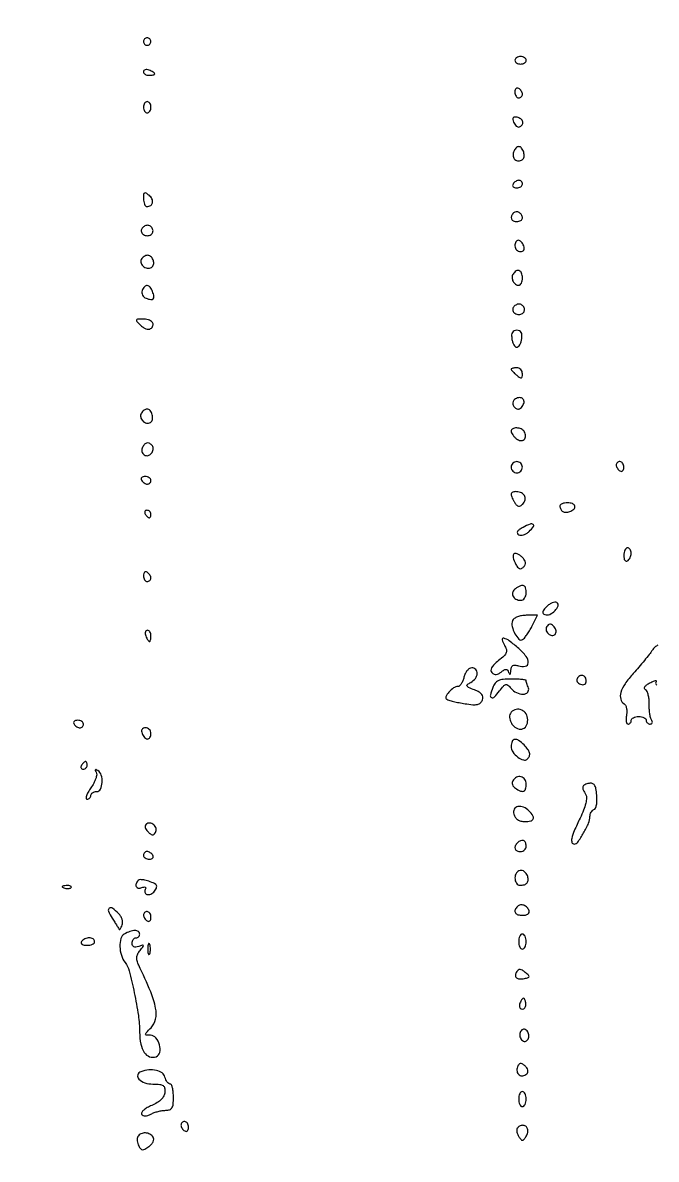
# Model space of a CAD drawing. Extents: x 0 to 4160, y 0 to 3120.
# Drawn here: x 2956.8 to 3125.7, y 764.9 to 1068 of the extents above; entities that cross this region are included whole.
import ezdxf

# ---------------------------------------------------------------- set-up
doc = ezdxf.new("R2010")
doc.units = 0

msp = doc.modelspace()

# ---------------------------------------------------------------- linework, layer by layer
for points in [[(4159.499279, 606.274193, 0.000001), (4159.667734, 974.478125, 0.000057)], [(757.647081, 3119.740147, 0.000002), (520.492565, 3119.487217, 0.4139)], [(1964.75, 0.149832, 0.000016), (2717.930904, 0.232101, 0.000028), (3351.473438, 0.357111)], [(4159.806661, 1380.08378, 0.000034), (4159.883999, 1862.25)], [(3126.122703, 902.084737, 0.062615), (3125.322067, 901.496351, 0.051198), (3124.629168, 900.689655, -0.015308), (3123.808206, 899.582316, -0.004776), (3122.510518, 897.971421, -0.004768), (3121.025849, 896.19877, -0.005247), (3119.553698, 894.510929, 0.029505), (3117.339049, 891.708358, 0.078635), (3116.227241, 889.423153, 0.13706), (3116.186349, 887.678817, 0.194456), (3117.09417, 886.4418, -0.143851), (3117.480872, 886.010976, -0.06005), (3117.733125, 885.264267, -0.052608), (3117.826073, 884.344427, -0.04615), (3117.732842, 883.382783, 0.033315), (3117.620619, 882.469605, 0.056152), (3117.664161, 881.699942, 0.080728), (3117.843121, 881.177138, 0.276727), (3118.138672, 881, 0.11535), (3118.467222, 881.076819, 0.100434), (3118.746985, 881.29375, 0.093418), (3118.934754, 881.618122, 0.084813), (3119, 882, -0.191087), (3119.151477, 882.381882, -0.088204), (3119.5875, 882.70625, -0.068025), (3120.234582, 882.926307, -0.048028), (3121, 883, -0.048028), (3121.765418, 882.926307, -0.068025), (3122.4125, 882.70625, -0.088204), (3122.848523, 882.381882, -0.191087), (3123, 882, 0.105053), (3123.081062, 881.618444, 0.099167), (3123.311086, 881.29375, 0.09642), (3123.654762, 881.076123, 0.093332), (3124.059017, 881, 0.131097), (3124.404429, 881.092149, 0.189981), (3124.599237, 881.336083, 0.144391), (3124.603534, 881.70624, 0.069708), (3124.410934, 882.144111, -0.079827), (3124.143575, 882.786738, -0.022375), (3123.937305, 883.858122, -0.021964), (3123.809985, 885.107743, -0.021513), (3123.791526, 886.372418, 0.032754), (3123.745945, 887.601746, 0.038751), (3123.537762, 888.745742, 0.042506), (3123.212724, 889.657549, 0.148535), (3122.804509, 890.12082, -0.209715), (3122.554171, 890.483783, -0.190587), (3122.638896, 890.933258, -0.095038), (3123.125332, 891.452825, -0.034368), (3123.985578, 891.992281, -0.014694), (3124.959224, 892.477115, -0.091386), (3125.497187, 892.614686, -0.432453), (3125.662998, 892.460761, -0.140871), (3125.56166, 892.099768, 0.449607), (3125.775236, 891.387908, 0.08828)]]:
    msp.add_lwpolyline(points, format="xyb")
for points in [[(2989, 1063, 0.099038), (2989.076342, 1062.618362, 0.097945), (2989.29375, 1062.29375, 0.097945), (2989.618362, 1062.076342, 0.099038), (2990, 1062, 0.099038), (2990.381638, 1062.076342, 0.097945), (2990.70625, 1062.29375, 0.097945), (2990.923658, 1062.618362, 0.099038), (2991, 1063, 0.099038), (2990.923658, 1063.381638, 0.097945), (2990.70625, 1063.70625, 0.097945), (2990.381638, 1063.923658, 0.099038), (2990, 1064, 0.099038), (2989.618362, 1063.923658, 0.097945), (2989.29375, 1063.70625, 0.097945), (2989.076342, 1063.381638, 0.099038)], [(3088, 1058, 0.148195), (3088.115568, 1057.618646, 0.098894), (3088.440625, 1057.29375, 0.082425), (3088.926543, 1057.074694, 0.064853), (3089.5, 1057, 0.064853), (3090.073457, 1057.074694, 0.082425), (3090.559375, 1057.29375, 0.098894), (3090.884432, 1057.618646, 0.148195), (3091, 1058, 0.148195), (3090.884432, 1058.381354, 0.098894), (3090.559375, 1058.70625, 0.082425), (3090.073457, 1058.925306, 0.064853), (3089.5, 1059, 0.064853), (3088.926543, 1058.925306, 0.082425), (3088.440625, 1058.70625, 0.098894), (3088.115568, 1058.381354, 0.148195)], [(2989, 1054.968615, 0.152681), (2989.115494, 1054.599211, 0.098158), (2989.440625, 1054.284531, 0.08088), (2989.926468, 1054.07223, 0.062722), (2990.5, 1054, 0.024748), (2991.074824, 1054.028469, 0.039339), (2991.559375, 1054.115447, 0.046727), (2991.903916, 1054.241071, 0.289661), (2992, 1054.393011, 0.222225), (2991.912889, 1054.579329, 0.030693), (2991.559375, 1054.839659, 0.030395), (2991.074558, 1055.112506, 0.02136), (2990.5, 1055.361626, 0.055937), (2989.925634, 1055.511135, 0.100118), (2989.440625, 1055.483616, 0.147206), (2989.122486, 1055.289193, 0.184534)], [(3088, 1049.559017, 0.062283), (3088.074545, 1048.962904, 0.080552), (3088.29375, 1048.457961, 0.097988), (3088.618621, 1048.120018, 0.153634), (3089, 1048, 0.092995), (3089.381732, 1048.071618, 0.096318), (3089.70625, 1048.276414, 0.099231), (3089.923444, 1048.581949, 0.105429), (3090, 1048.940983, 0.089642), (3089.926698, 1049.346558, 0.053229), (3089.70625, 1049.7871, 0.051032), (3089.382515, 1050.193797, 0.06081), (3089, 1050.5, 0.139169), (3088.620352, 1050.607943, 0.191142), (3088.29375, 1050.478525, 0.138808), (3088.073267, 1050.110654, 0.066118)], [(2989, 1045.5, 0.064853), (2989.074694, 1044.926543, 0.082425), (2989.29375, 1044.440625, 0.098894), (2989.618646, 1044.115568, 0.148195), (2990, 1044, 0.148195), (2990.381354, 1044.115568, 0.098894), (2990.70625, 1044.440625, 0.082425), (2990.925306, 1044.926543, 0.064853), (2991, 1045.5, 0.064853), (2990.925306, 1046.073457, 0.082425), (2990.70625, 1046.559375, 0.098894), (2990.381354, 1046.884432, 0.148195), (2990, 1047, 0.148195), (2989.618646, 1046.884432, 0.098894), (2989.29375, 1046.559375, 0.082425), (2989.074694, 1046.073457, 0.064853)], [(3087.626714, 1041.530385, 0.055764), (3087.93439, 1040.936235, 0.07296), (3088.343966, 1040.483049, 0.090133), (3088.787707, 1040.234569, 0.16457), (3089.198207, 1040.232736, 0.160765), (3089.931061, 1040.779007, 0.216905), (3090.0806, 1041.581414, 0.172162), (3089.561494, 1042.366996, 0.110591), (3088.556328, 1042.822649, 0.063478), (3087.893064, 1042.874843, 0.228595), (3087.53038, 1042.677779, 0.200672), (3087.430496, 1042.246378, 0.049503)], [(3087.650663, 1033.532025, 0.131747), (3087.534983, 1032.428248, 0.17276), (3088.017139, 1031.545048, 0.180473), (3088.929148, 1031.189375, 0.143043), (3089.956326, 1031.473008, 0.230484), (3090.437049, 1032.232722, 0.09425), (3090.340836, 1033.482475, 0.094942), (3089.793884, 1034.603013, 0.236092), (3089, 1035, 0.149852), (3088.658238, 1034.895219, 0.058191), (3088.279398, 1034.568782, 0.050787), (3087.924315, 1034.093682, 0.04351)], [(3087.5, 1025, 0.139169), (3087.392057, 1024.620352, 0.191142), (3087.521475, 1024.29375, 0.138808), (3087.889346, 1024.073267, 0.066118), (3088.440983, 1024, 0.062283), (3089.037096, 1024.074545, 0.080552), (3089.542039, 1024.29375, 0.097988), (3089.879982, 1024.618621, 0.153634), (3090, 1025, 0.092995), (3089.928382, 1025.381732, 0.096318), (3089.723586, 1025.70625, 0.099231), (3089.418051, 1025.923444, 0.105429), (3089.059017, 1026, 0.089642), (3088.653442, 1025.926698, 0.053229), (3088.2129, 1025.70625, 0.051032), (3087.806203, 1025.382515, 0.06081)], [(2989, 1021.122445, 0.042401), (2989.069031, 1020.30988, 0.062031), (2989.276414, 1019.623468, 0.081462), (2989.581176, 1019.158174, 0.210101), (2989.940983, 1019, 0.143695), (2990.929427, 1019.290058, 0.207864), (2991.429032, 1020.036181, 0.168579), (2991.272359, 1021.046303, 0.097855), (2990.48899, 1022.009138, 0.028529), (2989.680821, 1022.605448, 0.286403), (2989.279829, 1022.613777, 0.241254), (2989.04875, 1022.245391, 0.021696)], [(3087.63948, 1017.306147, 0.094876), (3087.086489, 1016.491235, 0.1934), (3087.067517, 1015.730754, 0.202875), (3087.575357, 1015.193711, 0.103624), (3088.5, 1015, 0.06085), (3089.073598, 1015.070066, 0.079459), (3089.559375, 1015.276414, 0.097386), (3089.8846, 1015.582093, 0.156819), (3090, 1015.940983, 0.139398), (3089.764316, 1016.769921, 0.123736), (3089.119339, 1017.396031, 0.139481), (3088.316568, 1017.598585, 0.191124)], [(2988.542705, 1013.069098, 0.221146), (2988.444975, 1012.246757, 0.174599), (2989.002687, 1011.53216, 0.137965), (2990.013092, 1011.232649, 0.142848), (2991.016312, 1011.510081, 0.189436), (2991.503635, 1012.160814, 0.165456), (2991.45272, 1013.014234, 0.147302), (2990.873321, 1013.730681, 0.150691), (2990, 1014, 0.08914), (2989.620145, 1013.931737, 0.053258), (2989.208109, 1013.726548, 0.051122), (2988.828194, 1013.425183, 0.061191)], [(3088, 1008.5, 0.096899), (3088.112001, 1007.927495, 0.097416), (3088.431406, 1007.440625, 0.098432), (3088.908181, 1007.114629, 0.10122), (3089.468615, 1007, 0.094119), (3090.027855, 1007.106211, 0.166113), (3090.382077, 1007.407358, 0.151899), (3090.496694, 1007.885039, 0.075244), (3090.361626, 1008.5, 0.048303), (3090.075237, 1009.073796, 0.053891), (3089.692784, 1009.559375, 0.061199), (3089.276919, 1009.891374, 0.13875), (3088.893011, 1010, 0.164455), (3088.552359, 1009.884842, 0.095748), (3088.262322, 1009.559375, 0.076852), (3088.066322, 1009.073715, 0.057609)], [(2988.430902, 1004.888197, 0.242435), (2988.352807, 1003.887512, 0.148231), (2989.125943, 1002.954807, 0.136073), (2990.341245, 1002.560325, 0.210212), (2991.354508, 1002.954508, 0.179592), (2991.740171, 1003.795421, 0.123902), (2991.559128, 1004.837974, 0.121276), (2990.900624, 1005.686693, 0.168972), (2990, 1006, 0.102698), (2989.612255, 1005.91951, 0.051819), (2989.175266, 1005.673408, 0.048363), (2988.759144, 1005.313489, 0.051914)], [(3087.5, 1001, 0.144187), (3087.245197, 1000.069103, 0.115518), (3087.502676, 999.057547, 0.118376), (3088.174754, 998.283364, 0.156311), (3089.059017, 998, 0.200667), (3089.418575, 998.150357, 0.084925), (3089.723586, 998.5875, 0.064972), (3089.93082, 999.23444, 0.045091), (3090, 1000, 0.086441), (3089.77983, 1001.264012, 0.21455), (3089.141919, 1001.925046, 0.248207), (3088.303763, 1001.835804, 0.106542)], [(2988.670131, 996.582759, 0.110706), (2988.583854, 995.995587, 0.099985), (2988.75016, 995.403732, 0.094822), (2989.144303, 994.898304, 0.088479), (2989.70627, 994.55922, 0.042953), (2990.979597, 994.192304, 0.256674), (2991.61477, 994.394227, 0.246344), (2991.801206, 995.048916, 0.040213), (2991.41655, 996.356872, 0.06778), (2990.779701, 997.517752, 0.216181), (2990.025565, 997.93748, 0.244074), (2989.282736, 997.626281, 0.082405)], [(3087.542705, 992.069098, 0.221146), (3087.444975, 991.246757, 0.174599), (3088.002687, 990.53216, 0.137965), (3089.013092, 990.232649, 0.142848), (3090.016312, 990.510081, 0.189436), (3090.503635, 991.160814, 0.165456), (3090.45272, 992.014234, 0.147302), (3089.873321, 992.730681, 0.150691), (3089, 993, 0.08914), (3088.620145, 992.931737, 0.053258), (3088.208109, 992.726548, 0.051122), (3087.828194, 992.425183, 0.061191)], [(2988.189753, 987.381676, 0.052475), (2988.891317, 986.813717, 0.061861), (2989.659425, 986.440664, 0.072392), (2990.375104, 986.307453, 0.149363), (2990.920351, 986.450774, 0.178982), (2991.543075, 987.248181, 0.260505), (2991.369074, 988.102665, 0.145937), (2990.321351, 988.774814, 0.070258), (2988.726697, 989, 0.013635), (2987.435454, 988.964781, 0.308213), (2987.154376, 988.75, 0.271446), (2987.232364, 988.38367, 0.011381)], [(3087.180449, 983.75, 0.041303), (3087.376325, 982.888787, 0.056112), (3087.699882, 982.160938, 0.069458), (3088.093637, 981.663014, 0.193098), (3088.5, 981.5, 0.193098), (3088.906363, 981.663014, 0.069458), (3089.300118, 982.160938, 0.056112), (3089.623675, 982.888787, 0.041303), (3089.819551, 983.75, 0.04615), (3089.86913, 984.764243, 0.12236), (3089.665163, 985.455563, 0.161672), (3089.207437, 985.856872, 0.100145), (3088.5, 986, 0.100145), (3087.792563, 985.856872, 0.161672), (3087.334837, 985.455563, 0.12236), (3087.13087, 984.764243, 0.04615)], [(3087, 975.622445, 0.172217), (3087.074552, 975.412416, 0.016008), (3087.440625, 974.99011, 0.019119), (3087.925446, 974.504355, 0.013852), (3088.5, 974, 0.020633), (3089.310961, 973.381629, 0.217533), (3089.71069, 973.308142, 0.304492), (3089.942264, 973.565314, 0.035496), (3090, 974.377555, 0.091307), (3089.885941, 974.996941, 0.095788), (3089.559375, 975.523407, 0.099536), (3089.072293, 975.875699, 0.107348), (3088.5, 976, 0.023761), (3087.92515, 975.972666, 0.037907), (3087.440625, 975.889093, 0.044235), (3087.09443, 975.768578, 0.294983)], [(3087.693853, 967.36052, 0.190733), (3087.407389, 966.698635, 0.131049), (3087.595256, 965.892979, 0.120555), (3088.179754, 965.239396, 0.151439), (3088.952028, 965, 0.145885), (3089.313166, 965.10766, 0.059321), (3089.71012, 965.440625, 0.051902), (3090.079685, 965.926131, 0.045158), (3090.361626, 966.5, 0.19505), (3090.344889, 967.387552, 0.216975), (3089.715436, 967.961551, 0.157515), (3088.675287, 967.961095, 0.118677)], [(2988.446149, 963.912868, 0.192303), (2988.263308, 962.870277, 0.142112), (2988.818716, 961.825712, 0.144105), (2989.839939, 961.249738, 0.197735), (2990.869194, 961.419157, 0.218223), (2991.398782, 962.214383, 0.102493), (2991.340125, 963.475747, 0.10433), (2990.787965, 964.594009, 0.229991), (2989.952028, 965, 0.105365), (2989.583848, 964.921543, 0.05139), (2989.165654, 964.680655, 0.047755), (2988.764991, 964.328731, 0.050307)], [(3087, 959.122445, 0.113581), (3087.0961, 958.70486, 0.037707), (3087.414473, 958.158689, 0.035275), (3087.871024, 957.58674, 0.033484), (3088.410972, 957.073886, 0.139938), (3089.49842, 956.59522, 0.223994), (3090.448463, 956.893409, 0.215554), (3090.846638, 957.831675, 0.133358), (3090.5, 959, 0.152872), (3089.695891, 959.696523, 0.094142), (3088.464417, 959.975399, 0.118104), (3087.407243, 959.760936, 0.291763)], [(2988.670131, 954.582759, 0.094478), (2988.565681, 954.002207, 0.096756), (2988.683806, 953.429195, 0.098942), (2989.005303, 952.952598, 0.103794), (2989.480384, 952.645901, 0.205674), (2990.450438, 952.684028, 0.138725), (2991.294448, 953.425274, 0.138533), (2991.625766, 954.499647, 0.205109), (2991.264432, 955.402234, 0.098304), (2990.526628, 955.895616, 0.176654), (2989.808087, 955.927067, 0.15457), (2989.16987, 955.478463, 0.071372)], [(3087, 949.5, 0.099038), (3087.114514, 948.927543, 0.097945), (3087.440625, 948.440625, 0.097945), (3087.927543, 948.114514, 0.099038), (3088.5, 948, 0.099038), (3089.072457, 948.114514, 0.097945), (3089.559375, 948.440625, 0.097945), (3089.885486, 948.927543, 0.099038), (3090, 949.5, 0.099038), (3089.885486, 950.072457, 0.097945), (3089.559375, 950.559375, 0.097945), (3089.072457, 950.885486, 0.099038), (3088.5, 951, 0.099038), (3087.927543, 950.885486, 0.097945), (3087.440625, 950.559375, 0.097945), (3087.114514, 950.072457, 0.099038)], [(3115, 950.059017, 0.089642), (3115.073302, 949.653442, 0.053229), (3115.29375, 949.2129, 0.051032), (3115.617485, 948.806203, 0.06081), (3116, 948.5, 0.139169), (3116.379648, 948.392057, 0.191142), (3116.70625, 948.521475, 0.138808), (3116.926733, 948.889346, 0.066118), (3117, 949.440983, 0.062283), (3116.925455, 950.037096, 0.080552), (3116.70625, 950.542039, 0.097988), (3116.381379, 950.879982, 0.153634), (3116, 951, 0.092995), (3115.618268, 950.928382, 0.096318), (3115.29375, 950.723586, 0.099231), (3115.076556, 950.418051, 0.105429)], [(2988.5, 946, 0.06081), (2988.806203, 945.617485, 0.051032), (2989.2129, 945.29375, 0.053229), (2989.653442, 945.073302, 0.089642), (2990.059017, 945, 0.105429), (2990.418051, 945.076556, 0.099231), (2990.723586, 945.29375, 0.096318), (2990.928382, 945.618268, 0.092995), (2991, 946, 0.153634), (2990.879982, 946.381379, 0.097988), (2990.542039, 946.70625, 0.080552), (2990.037096, 946.925455, 0.062283), (2989.440983, 947, 0.066118), (2988.889346, 946.926733, 0.138808), (2988.521475, 946.70625, 0.191142), (2988.392057, 946.379648, 0.139169)], [(3087.015313, 942.25, 0.075589), (3087.082107, 941.863905, 0.020456), (3087.303147, 941.282143, 0.020219), (3087.611579, 940.634473, 0.019728), (3087.973672, 940.008359, 0.047299), (3088.489735, 939.341083, 0.166155), (3088.962509, 939.089722, 0.180521), (3089.464524, 939.190353, 0.057656), (3090.071227, 939.671227, 0.071796), (3090.462104, 940.193973, 0.071784), (3090.689232, 940.805944, 0.077767), (3090.723638, 941.410595, 0.114292), (3090.553851, 941.912868, 0.145846), (3089.747092, 942.631329, 0.085944), (3088.491839, 942.973943, 0.111541), (3087.417014, 942.836509, 0.320843)], [(3100, 939.166667, 0.110173), (3100.198496, 938.276768, 0.153921), (3100.747118, 937.681173, 0.139064), (3101.58597, 937.471772, 0.083866), (3102.597766, 937.67589, 0.089945), (3103.698443, 938.344399, 0.281425), (3103.941332, 939.138258, 0.254562), (3103.341089, 939.782212, 0.08067), (3102, 940, 0.039769), (3101.23419, 939.938993, 0.059018), (3100.5875, 939.755208, 0.07762), (3100.147449, 939.48558, 0.219986)], [(2989.5, 937, 0.029505), (2989.768994, 936.617226, 0.035638), (2990.066025, 936.29375, 0.038439), (2990.34829, 936.065539, 0.151918), (2990.559017, 936, 0.210953), (2990.727648, 936.07446, 0.081139), (2990.870461, 936.29375, 0.061769), (2990.967655, 936.617151, 0.042167), (2991, 937, 0.105053), (2990.918938, 937.381556, 0.099167), (2990.688914, 937.70625, 0.09642), (2990.345238, 937.923877, 0.093332), (2989.940983, 938, 0.108972), (2989.586039, 937.921712, 0.182303), (2989.3746, 937.70625, 0.161196), (2989.343488, 937.3821, 0.082592)], [(3090.161544, 933.445925, 0.027953), (3089.17127, 932.857335, 0.111555), (3088.689723, 932.347063, 0.239099), (3088.660572, 931.898283, 0.154385), (3089.007505, 931.495362, 0.140262), (3089.579145, 931.334155, 0.074414), (3090.312389, 931.446768, 0.064542), (3091.088525, 931.802579, 0.056722), (3091.786438, 932.357866, 0.032426), (3092.952112, 933.685403, 0.433589), (3092.858027, 934.259258, 0.25117), (3092.067304, 934.336906, 0.021529)], [(3117, 925.940983, 0.047867), (3117.071541, 925.195401, 0.104212), (3117.29375, 924.66835, 0.181468), (3117.621877, 924.441401, 0.202618), (3118, 924.5, 0.08825), (3118.382836, 924.842344, 0.053305), (3118.70625, 925.359775, 0.051278), (3118.925833, 925.961978, 0.061875), (3119, 926.559017, 0.067639), (3118.925146, 927.109818, 0.08433), (3118.70625, 927.576711, 0.09965), (3118.38134, 927.888931, 0.142666), (3118, 928, 0.195654), (3117.618015, 927.844577, 0.086673), (3117.29375, 927.395164, 0.066561), (3117.073608, 926.729059, 0.0466)], [(3087.72566, 926.392327, 0.180188), (3087.547533, 926.002747, 0.056051), (3087.573488, 925.349113, 0.047853), (3087.77129, 924.565651, 0.037132), (3088.127824, 923.761158, 0.035732), (3088.68959, 922.87074, 0.140659), (3089.198078, 922.478501, 0.20583), (3089.718064, 922.493287, 0.087971), (3090.299784, 922.899784, 0.083216), (3090.733434, 923.508052, 0.152407), (3090.824074, 924.104497, 0.118543), (3090.559616, 924.752173, 0.040461), (3089.897619, 925.530952, 0.041286), (3089.268903, 926.063608, 0.060771), (3088.633981, 926.409606, 0.079891), (3088.088857, 926.53043, 0.214208)], [(2989, 920.559017, 0.062283), (2989.074545, 919.962904, 0.080552), (2989.29375, 919.457961, 0.097988), (2989.618621, 919.120018, 0.153634), (2990, 919, 0.092995), (2990.381732, 919.071618, 0.096318), (2990.70625, 919.276414, 0.099231), (2990.923444, 919.581949, 0.105429), (2991, 919.940983, 0.089642), (2990.926698, 920.346558, 0.053229), (2990.70625, 920.7871, 0.051032), (2990.382515, 921.193797, 0.06081), (2990, 921.5, 0.139169), (2989.620352, 921.607943, 0.191142), (2989.29375, 921.478525, 0.138808), (2989.073267, 921.110654, 0.066118)], [(3088.121885, 917.096491, 0.164496), (3087.410174, 916.216588, 0.199738), (3087.452516, 915.165021, 0.166413), (3088.268987, 914.313409, 0.119732), (3089.559017, 914, 0.137622), (3090.108519, 914.154167, 0.100183), (3090.576711, 914.5875, 0.086062), (3090.891917, 915.235643, 0.070352), (3091, 916, 0.056091), (3090.852821, 917.307829, 0.250731), (3090.363573, 917.870783, 0.198442), (3089.522607, 917.847402, 0.036271)], [(3096.446691, 912.303834, 0.025627), (3095.698057, 911.474257, 0.115436), (3095.414132, 910.891048, 0.239579), (3095.519045, 910.475128, 0.133704), (3095.964286, 910.178571, 0.193751), (3097.262891, 910.257896, 0.085616), (3098.692087, 911.266569, 0.111541), (3099.483051, 912.519154, 0.353257), (3099.176581, 913.390867, 0.167376), (3098.663016, 913.506733, 0.067394), (3097.955848, 913.330401, 0.056522), (3097.177753, 912.913499, 0.04518)], [(3087.391612, 908.578141, 0.147409), (3087.276499, 907.018995, 0.066916), (3087.990086, 905.080055, 0.07883), (3089.0683, 903.642769, 0.343481), (3090.057285, 903.535404, 0.084224), (3090.520782, 903.943257, 0.01732), (3091.179202, 904.815717, 0.017765), (3091.881187, 905.895821, 0.015888), (3092.532792, 907.063412), (3094.05136, 910), (3090.994295, 910, 0.041975), (3089.766697, 909.896761, 0.052072), (3088.663001, 909.589104, 0.060791), (3087.820645, 909.131836, 0.147461)], [(3096.484752, 906.975329, 0.114276), (3096.307912, 906.452245, 0.100102), (3096.366255, 905.877086, 0.093512), (3096.651783, 905.338033, 0.085534), (3097.121885, 904.920242, 0.151786), (3098.14345, 904.654357, 0.273786), (3098.84328, 905.113988, 0.203084), (3098.897905, 906.115659, 0.110233), (3098.225368, 907.174632, 0.071657), (3097.741877, 907.536366, 0.154529), (3097.290422, 907.62442, 0.154967), (3096.871426, 907.436558, 0.072185)], [(2989.638374, 904.5, 0.02136), (2989.887494, 903.925442, 0.030395), (2990.160341, 903.440625, 0.030693), (2990.420671, 903.087111, 0.222225), (2990.606989, 903, 0.289661), (2990.758929, 903.096084, 0.046727), (2990.884553, 903.440625, 0.039339), (2990.971531, 903.925176, 0.024748), (2991, 904.5, 0.062722), (2990.92777, 905.073532, 0.08088), (2990.715469, 905.559375, 0.098158), (2990.400789, 905.884506, 0.152681), (2990.031385, 906, 0.184534), (2989.710807, 905.877514, 0.147206), (2989.516384, 905.559375, 0.100118), (2989.488865, 905.074366, 0.055937)], [(3085.197257, 902.055748, -0.06046), (3085.725491, 900.926318, -0.171288), (3085.706129, 900.069053, -0.115375), (3085.123351, 899.201661, -0.02074), (3083.634412, 897.927068, 0.02526), (3082.436114, 896.88237, 0.076405), (3081.782098, 896.023388, 0.138192), (3081.620351, 895.31208, 0.185677), (3081.886299, 894.713701, 0.088981), (3082.433953, 894.332642, 0.125447), (3083.01636, 894.22617, 0.105695), (3083.652243, 894.408594, 0.050727), (3084.360372, 894.884119, -0.030877), (3085.115254, 895.435661, -0.155299), (3085.614076, 895.568957, -0.221116), (3085.994893, 895.369612, -0.068041), (3086.323807, 894.791738, 0.047042), (3086.545558, 894.36117, 0.459503), (3086.723959, 894.336078, 0.18463), (3086.862761, 894.600156, 0.018843), (3086.921053, 895.317388, -0.065139), (3087.064258, 896.134441, -0.182537), (3087.416848, 896.584365, -0.164039), (3088.008704, 896.716601, -0.050534), (3088.915843, 896.52671, 0.120593), (3090.770426, 896.401699, 0.358823), (3091.541404, 897.300407, 0.17007), (3090.968628, 899.046954, 0.04985), (3089.008156, 901.136963, 0.016252), (3086.496755, 903.189735, 0.104419), (3085.023951, 903.891512, 0.562045), (3084.601336, 903.467109, 0.079529)], [(3074.410644, 893.5, -0.034081), (3074.099784, 892.542882, -0.046141), (3073.684613, 891.734375, -0.054463), (3073.233756, 891.171595, -0.199212), (3072.820163, 891, 0.15256), (3071.662503, 890.638359, 0.061355), (3070.411641, 889.523155, 0.073009), (3069.623861, 888.305806, 0.378064), (3069.837712, 887.6003, 0.07028), (3070.385969, 887.359892, 0.00927), (3071.617414, 887.039706, 0.010607), (3073.101402, 886.716226, 0.008712), (3074.69837, 886.432242, 0.017658), (3076.776072, 886.174858, 0.075009), (3078.022399, 886.251977, 0.133291), (3078.810233, 886.658689, 0.116223), (3079.333887, 887.427713, 0.112597), (3079.449348, 888.23443, 0.147104), (3079.178338, 888.924537, 0.100551), (3078.462884, 889.532127, 0.035088), (3077.2309, 890.102331, -0.01107), (3075.654572, 890.741952, -0.179564), (3075.247858, 891.130801, -0.358801), (3075.343873, 891.529222, -0.033792), (3076.25, 892.120009, 0.104392), (3077.45397, 893.17224, 0.144822), (3077.951701, 894.507209, 0.213084), (3077.567944, 895.55638, 0.202776), (3076.519052, 896, 0.147328), (3075.906036, 895.815363, 0.071387), (3075.288816, 895.265625, 0.061291), (3074.760596, 894.456212, 0.052514)], [(3082.084336, 890.75, 0.027931), (3081.453679, 888.752578, 0.351839), (3081.758979, 888.080943, 0.332693), (3082.509221, 888.213453, 0.026851), (3083.881379, 889.842741, -0.017463), (3084.9342, 891.141559, -0.155872), (3085.554674, 891.518099, -0.238265), (3086.138091, 891.380501, -0.044692), (3086.935431, 890.577801, 0.10602), (3088.433735, 889.398496, 0.114604), (3090.241841, 888.980174, 0.209673), (3091.398575, 889.48873, 0.28475), (3091.606989, 890.581787, -0.008099), (3091.374575, 891.218074, -0.009838), (3091.178303, 891.821775, -0.008575), (3091.032484, 892.333672, -0.065182), (3091, 892.581787, 0.372865), (3090.855814, 892.748255, 0.009964), (3089.815534, 892.87715, 0.016107), (3088.51378, 892.969908, 0.009731), (3086.967776, 893, 0.022956), (3084.84815, 892.902631, 0.08519), (3083.560835, 892.557723, 0.121838), (3082.713653, 891.880686, 0.073233)], [(3104.564761, 893.104785, 0.160704), (3104.472387, 892.718783, 0.122111), (3104.612949, 892.304103, 0.094924), (3104.975437, 891.922037, 0.064087), (3105.505744, 891.63617, 0.076022), (3106.117056, 891.502894, 0.151817), (3106.593244, 891.618633, 0.165347), (3106.893936, 891.97324, 0.094172), (3107, 892.531385, 0.128597), (3106.754977, 893.468306, 0.21), (3106.109611, 893.954077, 0.198008), (3105.282977, 893.820919, 0.117169)], [(2970.5, 881, 0.06081), (2970.806203, 880.617485, 0.051032), (2971.2129, 880.29375, 0.053229), (2971.653442, 880.073302, 0.089642), (2972.059017, 880, 0.105429), (2972.418051, 880.076556, 0.099231), (2972.723586, 880.29375, 0.096318), (2972.928382, 880.618268, 0.092995), (2973, 881, 0.153634), (2972.879982, 881.381379, 0.097988), (2972.542039, 881.70625, 0.080552), (2972.037096, 881.925455, 0.062283), (2971.440983, 882, 0.066118), (2970.889346, 881.926733, 0.138808), (2970.521475, 881.70625, 0.191142), (2970.392057, 881.379648, 0.139169)], [(3086.649478, 883.528939, 0.109768), (3086.548549, 882.850792, 0.061856), (3086.710066, 882.030737, 0.057217), (3087.092577, 881.201802, 0.05976), (3087.648436, 880.494422, 0.139337), (3089.098006, 879.686433, 0.213762), (3090.487543, 879.95305, 0.190475), (3091.324302, 881.220242, 0.116254), (3091.280134, 883.036768, 0.153359), (3090.46489, 884.336741, 0.151247), (3089.048167, 884.945946, 0.159468), (3087.590905, 884.634754, 0.171073)], [(2988.638374, 878.5, 0.048303), (2988.924763, 877.926204, 0.053891), (2989.307216, 877.440625, 0.061199), (2989.723081, 877.108626, 0.13875), (2990.106989, 877, 0.164455), (2990.447641, 877.115158, 0.095748), (2990.737678, 877.440625, 0.076852), (2990.933678, 877.926285, 0.057609), (2991, 878.5, 0.096899), (2990.887999, 879.072505, 0.097416), (2990.568594, 879.559375, 0.098432), (2990.091819, 879.885371, 0.10122), (2989.531385, 880, 0.094119), (2988.972145, 879.893789, 0.166113), (2988.617923, 879.592642, 0.151899), (2988.503306, 879.114961, 0.075244)], [(3087, 875.035184, 0.150018), (3087.449431, 873.570972, 0.08102), (3088.756958, 872.187869, 0.092747), (3090.277939, 871.421325, 0.273332), (3091.368517, 871.70185, 0.109619), (3091.865938, 872.482991, 0.150043), (3091.908016, 873.310604, 0.101392), (3091.450838, 874.259074, 0.033549), (3090.428571, 875.428571, 0.042652), (3088.984562, 876.645205, 0.184329), (3087.916869, 876.918205, 0.284401), (3087.236739, 876.381129, 0.087275)], [(2972.5, 870, 0.082592), (2972.343488, 869.6179, 0.161196), (2972.3746, 869.29375, 0.182303), (2972.586039, 869.078288, 0.108972), (2972.940983, 869, 0.093332), (2973.345238, 869.076123, 0.09642), (2973.688914, 869.29375, 0.099167), (2973.918938, 869.618444, 0.105053), (2974, 870, 0.042167), (2973.967655, 870.382849, 0.061769), (2973.870461, 870.70625, 0.081139), (2973.727648, 870.92554, 0.210953), (2973.559017, 871, 0.151918), (2973.34829, 870.934461, 0.038439), (2973.066025, 870.70625, 0.035638), (2972.768994, 870.382774, 0.029505)], [(2976.408726, 868.147684, -0.176415), (2976.542954, 867.49996, -0.045798), (2976.289555, 866.448247, -0.040795), (2975.758293, 865.224285, -0.031941), (2974.995141, 863.993176, 0.022435), (2974.252097, 862.84385, 0.046968), (2973.803642, 861.879245, 0.086465), (2973.694157, 861.236875, 0.413135), (2973.931906, 861, 0.092509), (2974.33964, 861.07609, 0.096169), (2974.686247, 861.29375, 0.099322), (2974.918213, 861.618455, 0.105975), (2975, 862, -0.148195), (2975.115568, 862.381354, -0.098894), (2975.440625, 862.70625, -0.082425), (2975.926543, 862.925306, -0.064853), (2976.5, 863, 0.286156), (2977.524201, 863.638441, 0.098895), (2977.990125, 865.398275, 0.08683), (2977.767549, 867.385109, 0.185183), (2976.845492, 868.595492, 0.028977), (2976.385561, 868.844153, 0.31911), (2976.19064, 868.808665, 0.312868), (2976.157456, 868.611182, 0.02841)], [(3087.430902, 865.888197, 0.123544), (3087.274791, 865.397018, 0.099558), (3087.350436, 864.846576, 0.089711), (3087.64727, 864.320824, 0.078477), (3088.121885, 863.903509, 0.036271), (3089.522607, 863.152598, 0.198442), (3090.363573, 863.129217, 0.250731), (3090.852821, 863.692171, 0.056091), (3091, 865, 0.147812), (3090.622461, 866.249192, 0.187113), (3089.644268, 866.938493, 0.179909), (3088.425567, 866.801294, 0.138146)], [(3107.75, 865.197479, 0.056068), (3106.591314, 864.831188, 0.222055), (3106.113827, 864.281888, 0.177764), (3106.173539, 863.468714, 0.034953), (3106.880883, 862.158494, -0.159468), (3107.100084, 861.295123, -0.042626), (3106.881454, 859.875813, -0.03446), (3106.307523, 858.06501, -0.018416), (3105.365571, 855.913397, 0.009653), (3103.815096, 852.534243, 0.04654), (3103.15484, 850.527472, 0.129489), (3103.190329, 849.442561, 0.331542), (3103.784392, 849, 0.246511), (3104.742581, 849.502972, 0.020396), (3106.294875, 851.961174, 0.025744), (3107.630097, 854.583371, 0.105262), (3108, 856.320959, -0.066007), (3108.080208, 856.925882, -0.064473), (3108.31543, 857.494216, -0.069869), (3108.663211, 857.941689, -0.112684), (3109.073803, 858.191268, 0.219485), (3109.466716, 858.560154, 0.048191), (3109.737059, 859.471068, 0.041652), (3109.869322, 860.68036, 0.029518), (3109.823803, 862.045404, 0.022511), (3109.583386, 863.78458, 0.100219), (3109.200907, 864.736237, 0.182233), (3108.609741, 865.165787, 0.116022)], [(3087.710251, 857, 0.082332), (3088.091353, 856.14677, 0.096222), (3088.711977, 855.514648, 0.089464), (3089.563245, 855.130127, 0.061532), (3090.616631, 855, 0.049799), (3092.208968, 855.158988, 0.247872), (3092.882272, 855.709034, 0.250723), (3092.803352, 856.569559, 0.0507), (3091.8, 857.8, 0.091374), (3090.288672, 858.840973, 0.154739), (3088.775382, 859.014043, 0.234472), (3087.84088, 858.298017, 0.179944)], [(2989.543035, 854.069633, 0.161812), (2989.446468, 853.662217, 0.079557), (2989.578155, 853.139719, 0.065827), (2989.907962, 852.585925, 0.052417), (2990.394227, 852.087783, 0.040308), (2991.097422, 851.594051, 0.173744), (2991.591622, 851.500274, 0.206075), (2991.98059, 851.745759, 0.058803), (2992.320075, 852.391718, 0.204791), (2992.280294, 853.449525, 0.147481), (2991.478762, 854.337218, 0.161384), (2990.375582, 854.587969, 0.234332)], [(3088.666667, 849.333333, 0.091649), (3088.095775, 848.503522, 0.193059), (3088.066255, 847.735179, 0.206496), (3088.569797, 847.19498, 0.103678), (3089.5, 847, 0.099038), (3090.072457, 847.114514, 0.097945), (3090.559375, 847.440625, 0.097945), (3090.885486, 847.927543, 0.099038), (3091, 848.5, 0.103678), (3090.80502, 849.430203, 0.206496), (3090.264821, 849.933745, 0.193059), (3089.496478, 849.904225, 0.091649)], [(2989, 846, 0.153634), (2989.120018, 845.618621, 0.097988), (2989.457961, 845.29375, 0.080552), (2989.962904, 845.074545, 0.062283), (2990.559017, 845, 0.066118), (2991.110654, 845.073267, 0.138808), (2991.478525, 845.29375, 0.191142), (2991.607943, 845.620352, 0.139169), (2991.5, 846, 0.06081), (2991.193797, 846.382515, 0.051032), (2990.7871, 846.70625, 0.053229), (2990.346558, 846.926698, 0.089642), (2989.940983, 847, 0.105429), (2989.581949, 846.923444, 0.099231), (2989.276414, 846.70625, 0.096318), (2989.071618, 846.381732, 0.092995)], [(2987.597766, 839.264432, 0.098314), (2987.030165, 838.415603, 0.219016), (2987.058898, 837.656281, 0.254069), (2987.631219, 837.261244, 0.118789), (2988.551938, 837.381557, -0.03703), (2989.112991, 837.550438, -0.134924), (2989.481071, 837.532065, -0.315874), (2989.614854, 837.352674, -0.14665), (2989.535626, 837.057644, 0.192022), (2989.377899, 836.161118, 0.283922), (2989.91161, 835.597963, 0.171772), (2990.963579, 835.683646, 0.114643), (2991.935251, 836.421983, 0.047644), (2992.321691, 836.989871, 0.076854), (2992.521242, 837.538439, 0.109626), (2992.511105, 837.981056, 0.210762), (2992.298558, 838.25678, 0.030969), (2990.821413, 838.946269, 0.040931), (2989.400236, 839.374981, 0.046103), (2988.227133, 839.515269, 0.205908)], [(3088, 840, 0.064853), (3088.099593, 839.235391, 0.082425), (3088.391667, 838.5875, 0.098894), (3088.824861, 838.154091, 0.148195), (3089.333333, 838, 0.071951), (3090.521979, 838.171939, 0.158715), (3091.269391, 838.685595, 0.170852), (3091.538545, 839.51036, 0.086065), (3091.32411, 840.597766, 0.142098), (3090.504144, 841.679262, 0.207321), (3089.355969, 841.94922, 0.20873), (3088.3796, 841.296226, 0.143413)], [(2967.8125, 837.316886, 0.051402), (2968.359369, 837.160852, 0.05415), (2968.916927, 837.123424, 0.060344), (2969.402231, 837.202593, 0.126455), (2969.729167, 837.395833, 0.296942), (2969.77538, 837.614691, 0.208169), (2969.592839, 837.799335, 0.077125), (2969.112848, 837.910055, 0.028489), (2968.416667, 837.921053, 0.018894), (2967.670344, 837.862007, 0.168741), (2967.37858, 837.720685, 0.470617), (2967.395823, 837.538436, 0.054073)], [(2980.674287, 829.25, -0.000103), (2981.346434, 828.175098, -0.000148), (2981.941932, 827.221706, -0.000079), (2982.445815, 826.414172, -0.002297), (2982.573802, 826.206872, 0.498348), (2982.682055, 826.19627, 0.046768), (2982.870989, 826.444643, 0.031788), (2983.098232, 826.867337, 0.01583), (2983.333972, 827.427933, 0.105222), (2983.443379, 828.120252, 0.062336), (2983.295212, 828.946455, 0.058264), (2982.927449, 829.773625, 0.062743), (2982.386082, 830.471061, 0.033557), (2980.75786, 831.894259, 0.328847), (2979.898529, 831.907841, 0.356266), (2979.682396, 831.116731, 0.035322)], [(2989, 830.059017, 0.089642), (2989.073302, 829.653442, 0.053229), (2989.29375, 829.2129, 0.051032), (2989.617485, 828.806203, 0.06081), (2990, 828.5, 0.139169), (2990.379648, 828.392057, 0.191142), (2990.70625, 828.521475, 0.138808), (2990.926733, 828.889346, 0.066118), (2991, 829.440983, 0.062283), (2990.925455, 830.037096, 0.080552), (2990.70625, 830.542039, 0.097988), (2990.381379, 830.879982, 0.153634), (2990, 831, 0.092995), (2989.618268, 830.928382, 0.096318), (2989.29375, 830.723586, 0.099231), (2989.076556, 830.418051, 0.105429)], [(3088.6875, 832.354167, 0.093249), (3088.070848, 831.45172, 0.241718), (3088.117382, 830.688046, 0.196257), (3088.805115, 830.167385, 0.065198), (3090.083333, 830, 0.055066), (3090.860897, 830.085896, 0.098609), (3091.446404, 830.345, 0.142962), (3091.755382, 830.732137, 0.179733), (3091.770833, 831.1875, 0.105531), (3091.235871, 832.09629, 0.11722), (3090.393926, 832.666264, 0.132907), (3089.468249, 832.756771, 0.155894)], [(2983.883851, 824.994808, 0.196263), (2982.972546, 823.806866, 0.074057), (2982.719349, 821.687969, 0.067584), (2983.107996, 819.337641, 0.091732), (2984.102466, 817.435769, -0.104501), (2985.20596, 815.18876, -0.010516), (2986.557929, 809.341493, -0.01411), (2987.646952, 803.287144, -0.036656), (2987.985219, 798.872445, 0.046529), (2988.292646, 795.686137, 0.100118), (2989.223425, 793.413691, 0.159097), (2990.642664, 792.296375, 0.181398), (2992.36366, 792.309308, 0.253591), (2993.33823, 793.448492, 0.116889), (2993.294463, 795.460011, 0.110417), (2992.340794, 797.317069, 0.222684), (2990.883423, 798, -0.020688), (2989.756785, 798.046636, -0.409118), (2989.551343, 798.284991, -0.17584), (2989.735395, 798.704512, -0.00596), (2991.01523, 800.01523, 0.146798), (2992.236901, 802.284354, 0.099225), (2992.250418, 805.242894, 0.051069), (2990.930694, 809.581565, 0.011181), (2987.747304, 816.715911, -0.043416), (2987.319394, 817.869245, -0.089653), (2987.233567, 818.82379, -0.095143), (2987.487603, 819.711, -0.053674), (2988.099264, 820.653142, 0.006604), (2988.918835, 821.687906, 0.248276), (2988.967738, 821.972881, 0.413312), (2988.768111, 822.074328, 0.011221), (2987.75, 821.718616, -0.051103), (2986.977317, 821.515999, -0.148357), (2986.436256, 821.592375, -0.192179), (2986.11378, 821.934205, -0.094415), (2986, 822.531385, -0.066306), (2986.074778, 823.092793, -0.083434), (2986.29375, 823.568594, -0.099317), (2986.618655, 823.886819, -0.145266), (2987, 824, 0.099038), (2987.381638, 824.076342, 0.097945), (2987.70625, 824.29375, 0.097945), (2987.923658, 824.618362, 0.099038), (2988, 825, 0.253181), (2987.639738, 825.665867, 0.14607), (2986.742817, 825.932374, 0.085292), (2985.400512, 825.699976, 0.046838)], [(3089, 823, 0.048028), (3089.073693, 822.234582, 0.068025), (3089.29375, 821.5875, 0.088204), (3089.618118, 821.151477, 0.191087), (3090, 821, 0.191087), (3090.381882, 821.151477, 0.088204), (3090.70625, 821.5875, 0.068025), (3090.926307, 822.234582, 0.048028), (3091, 823, 0.048028), (3090.926307, 823.765418, 0.068025), (3090.70625, 824.4125, 0.088204), (3090.381882, 824.848523, 0.191087), (3090, 825, 0.191087), (3089.618118, 824.848523, 0.088204), (3089.29375, 824.4125, 0.068025), (3089.073693, 823.765418, 0.048028)], [(2972.5, 823, 0.202618), (2972.441401, 822.621877, 0.181468), (2972.66835, 822.29375, 0.104212), (2973.195401, 822.071541, 0.047867), (2973.940983, 822, 0.0466), (2974.729059, 822.073608, 0.066561), (2975.395164, 822.29375, 0.086673), (2975.844577, 822.618015, 0.195654), (2976, 823, 0.142666), (2975.888931, 823.38134, 0.09965), (2975.576711, 823.70625, 0.08433), (2975.109818, 823.925146, 0.067639), (2974.559017, 824, 0.061875), (2973.961978, 823.925833, 0.051278), (2973.359775, 823.70625, 0.053305), (2972.842344, 823.382836, 0.08825)], [(2990.157895, 821, 0.017491), (2990.189089, 820.10856, 0.078554), (2990.306058, 819.601562, 0.447206), (2990.474999, 819.540618, 0.174857), (2990.662281, 819.75, 0.057986), (2990.818615, 820.320008, 0.037979), (2990.87034, 821, 0.037979), (2990.818615, 821.679992, 0.057986), (2990.662281, 822.25, 0.174857), (2990.474999, 822.459382, 0.447206), (2990.306058, 822.398438, 0.078554), (2990.189089, 821.89144, 0.017491)], [(3088.488892, 814.982027, 0.102076), (3088.141695, 814.031249, 0.255493), (3088.389321, 813.360388, 0.176393), (3089.214323, 813.042566, 0.052863), (3090.577456, 813.161603, 0.021049), (3091.558794, 813.396375, 0.307156), (3091.776262, 813.655685, 0.235521), (3091.64175, 814.012221, 0.013835), (3090.744753, 814.798558, 0.03643), (3089.975362, 815.346974, 0.116848), (3089.380616, 815.539977, 0.171997), (3088.89952, 815.412248, 0.104642)], [(3089.582949, 807.134215, 0.052326), (3089.327923, 806.604943, 0.061761), (3089.20609, 806.06291, 0.07231), (3089.228156, 805.59012, 0.149701), (3089.399864, 805.266802, 0.208213), (3090.031223, 805.018401, 0.228122), (3090.610436, 805.323111, 0.143258), (3090.913564, 806.144952, 0.097944), (3090.787251, 807.138246, 0.033951), (3090.536207, 807.749629, 0.286646), (3090.294341, 807.899578, 0.233206), (3090.012891, 807.759582, 0.024362)], [(3089.5, 799, 0.093176), (3089.298118, 798.476023, 0.077007), (3089.281199, 797.876926, 0.076381), (3089.446886, 797.29624, 0.088981), (3089.774265, 796.825735, 0.06978), (3090.257119, 796.461657, 0.15302), (3090.705698, 796.369302, 0.156529), (3091.119849, 796.549884, 0.074012), (3091.5, 797, 0.093176), (3091.701882, 797.523977, 0.077007), (3091.718801, 798.123074, 0.076381), (3091.553114, 798.70376, 0.088981), (3091.225735, 799.174265, 0.06978), (3090.742881, 799.538343, 0.15302), (3090.294302, 799.630698, 0.156529), (3089.880151, 799.450116, 0.074012)], [(2988.306177, 788.290656, 0.244349), (2987.495176, 787.425843, 0.269083), (2987.778672, 786.323503, 0.121377), (2989.378417, 785.33875, 0.07771), (2991.54484, 785, -0.022505), (2993.333334, 784.919457, -0.126892), (2994.226186, 784.601168, -0.197128), (2994.646003, 783.969603, -0.06825), (2994.714163, 782.85551, -0.100124), (2994.428404, 781.841815, -0.07605), (2993.750132, 780.903999, -0.062175), (2992.681474, 780.059709, -0.037185), (2991.235999, 779.325247, 0.029883), (2990.008294, 778.723807, 0.049991), (2989.070177, 778.060889, 0.068865), (2988.526778, 777.439084, 0.291421), (2988.520375, 776.967032, 0.144687), (2988.903693, 776.624104, 0.114165), (2989.450052, 776.504726, 0.08098), (2990.153912, 776.62833, 0.039008), (2990.994947, 776.997296, -0.037231), (2991.862498, 777.38157, -0.023328), (2992.924967, 777.705456, -0.023376), (2994.007216, 777.927657, -0.038959), (2994.934259, 778, 0.081229), (2995.98266, 778.171452, 0.180266), (2996.602447, 778.673577, 0.111468), (2996.917642, 779.653603, 0.022291), (2997, 781.5, 0.023827), (2996.936045, 782.841313, 0.038003), (2996.74051, 783.971875, 0.044402), (2996.458513, 784.779397, 0.294626), (2996.116631, 785, -0.173818), (2995.742719, 785.134035, -0.062608), (2995.34872, 785.550781, -0.052711), (2994.995722, 786.157457, -0.041491), (2994.742939, 786.875, 0.178545), (2993.975764, 787.97466, 0.098264), (2992.453404, 788.640646, 0.078174), (2990.445973, 788.762156, 0.060729)], [(3088.660457, 789.557548, 0.141484), (3088.559132, 788.37264, 0.186541), (3089.134219, 787.464749, 0.201166), (3090.130434, 787.220663, 0.158468), (3091.129514, 787.729514, 0.114058), (3091.431149, 788.212491, 0.137771), (3091.461667, 788.744405, 0.109913), (3091.200814, 789.305091, 0.055976), (3090.659165, 789.867905, 0.036629), (3089.912142, 790.400646, 0.176891), (3089.40887, 790.500628, 0.211572), (3089.014944, 790.247554, 0.05414)], [(3089, 781, 0.048028), (3089.073693, 780.234582, 0.068025), (3089.29375, 779.5875, 0.088204), (3089.618118, 779.151477, 0.191087), (3090, 779, 0.191087), (3090.381882, 779.151477, 0.088204), (3090.70625, 779.5875, 0.068025), (3090.926307, 780.234582, 0.048028), (3091, 781, 0.048028), (3090.926307, 781.765418, 0.068025), (3090.70625, 782.4125, 0.088204), (3090.381882, 782.848523, 0.191087), (3090, 783, 0.191087), (3089.618118, 782.848523, 0.088204), (3089.29375, 782.4125, 0.068025), (3089.073693, 781.765418, 0.048028)], [(2999, 774.059017, 0.089642), (2999.073302, 773.653442, 0.053229), (2999.29375, 773.2129, 0.051032), (2999.617485, 772.806203, 0.06081), (3000, 772.5, 0.139169), (3000.379648, 772.392057, 0.191142), (3000.70625, 772.521475, 0.138808), (3000.926733, 772.889346, 0.066118), (3001, 773.440983, 0.062283), (3000.925455, 774.037096, 0.080552), (3000.70625, 774.542039, 0.097988), (3000.381379, 774.879982, 0.153634), (3000, 775, 0.092995), (2999.618268, 774.928382, 0.096318), (2999.29375, 774.723586, 0.099231), (2999.076556, 774.418051, 0.105429)], [(3088.625, 773.202254, 0.132492), (3088.502644, 772.792418, 0.055109), (3088.551162, 772.212247, 0.04929), (3088.745173, 771.566909, 0.045282), (3089.065983, 770.952254, 0.02686), (3089.623442, 770.180007, 0.226729), (3090, 770, 0.226729), (3090.376558, 770.180007, 0.02686), (3090.934017, 770.952254, 0.081104), (3091.412745, 772.054644, 0.137153), (3091.387978, 773.054349, 0.174881), (3090.874682, 773.738554, 0.146255), (3090, 774, 0.078276), (3089.626112, 773.941107, 0.053364), (3089.232283, 773.765662, 0.052727), (3088.878927, 773.507444, 0.070313)], [(2987.504895, 771.00792, 0.107464), (2987.331718, 770.517527, 0.054862), (2987.321384, 769.861398, 0.050838), (2987.461791, 769.152202, 0.053341), (2987.741181, 768.498, 0.051714), (2988.271554, 767.744846, 0.201414), (2988.772431, 767.498922, 0.148676), (2989.401104, 767.650298, 0.024979), (2990.448079, 768.338376, 0.056291), (2991.105621, 768.943411, 0.071694), (2991.550829, 769.635929, 0.087278), (2991.724736, 770.305545, 0.159727), (2991.593758, 770.848296, 0.134843), (2990.740174, 771.642143, 0.110969), (2989.533893, 771.963106, 0.114596), (2988.337262, 771.733991, 0.151097)]]:
    msp.add_lwpolyline(points, format="xyb", close=True)

doc.saveas('drawing.dxf')
